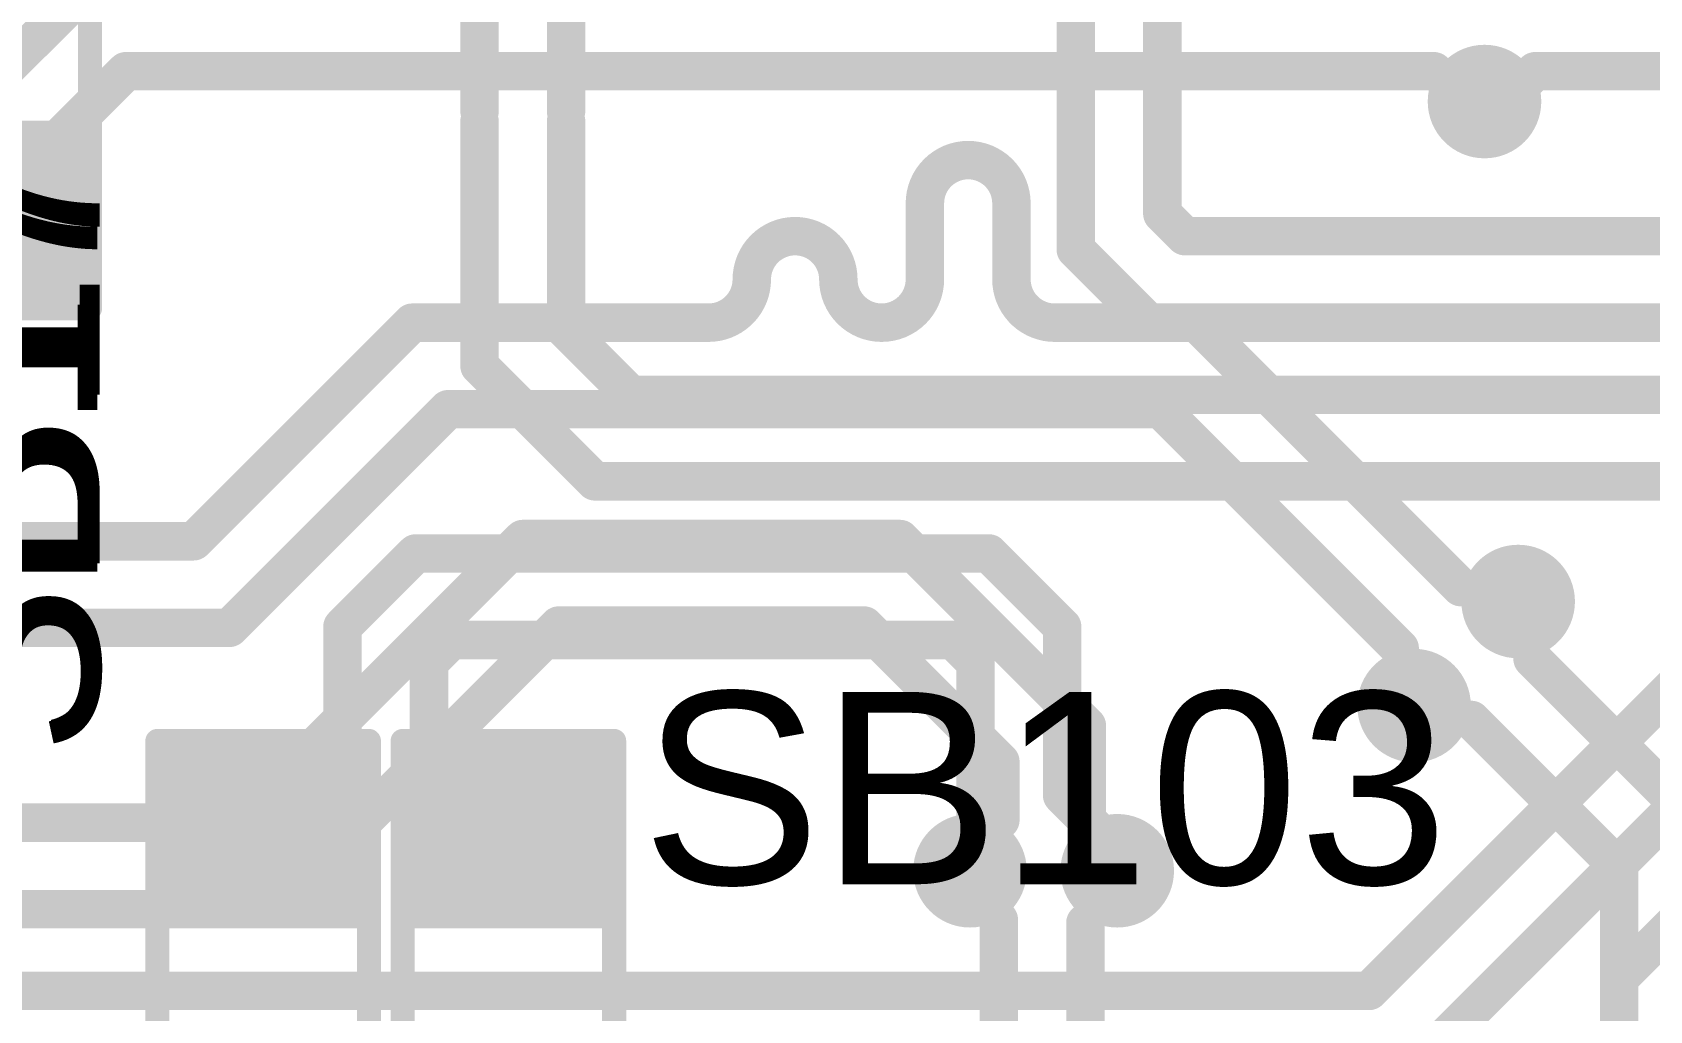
# Model space of a CAD drawing. Header units: millimetres. Extents: x -0.71 to 2.98, y -0.65 to 2.9.
# Drawn here: x 0.949 to 1.2853, y 0.7509 to 0.9544 of the extents above; entities that cross this region are included whole.
import ezdxf

# ---------------------------------------------------------------- set-up
doc = ezdxf.new("R2010")
doc.units = ezdxf.units.MM
doc.header["$MEASUREMENT"] = 0
for name, color, linetype in [('BottomLayer', 5, 'Continuous'), ('BottomSolder', 6, 'Continuous'), ('Mechanical2', 216, 'Continuous'), ('TopLayer', 1, 'Continuous'), ('TopOverlay', 2, 'Continuous'), ('TopPaste', 8, 'Continuous'), ('TopSolder', 216, 'Continuous'), ('ViaHoleLayer', 16, 'Continuous')]:
    doc.layers.add(name, color=color, linetype=linetype)
doc.styles.add('Arial', font='', dxfattribs={"height": 0.2})
doc.styles.get('Arial').set_extended_font_data('Arial')

# ---------------------------------------------------------------- blocks, each defined once
blk = doc.blocks.new('SOLDER_BRIDGE_43')
at = {"layer": 'TopLayer'}
for points in [[(-0.045, -0.0175), (-0.045, 0.0175), (-0.015, 0.0175), (-0.015, -0.0175)], [(0.015, -0.0175), (0.015, 0.0175), (0.045, 0.0175), (0.045, -0.0175)]]:
    blk.add_hatch(color=1, dxfattribs=at).paths.add_polyline_path(points)
at = {"layer": 'TopPaste'}
for points in [[(-0.045, -0.0175), (-0.045, 0.0175), (-0.015, 0.0175), (-0.015, -0.0175)], [(0.015, -0.0175), (0.015, 0.0175), (0.045, 0.0175), (0.045, -0.0175)]]:
    blk.add_hatch(color=8, dxfattribs=at).paths.add_polyline_path(points)
at = {"layer": 'TopSolder'}
for points in [[(-0.049, -0.0215), (-0.049, 0.0215), (-0.011, 0.0215), (-0.011, -0.0215)], [(0.011, -0.0215), (0.011, 0.0215), (0.049, 0.0215), (0.049, -0.0215)]]:
    blk.add_hatch(color=216, dxfattribs=at).paths.add_polyline_path(points)
at = {"layer": 'TopOverlay', "const_width": 0.005}
for points in [[(0.05, 0.022), (-0.05, 0.022)], [(-0.05, -0.022), (-0.05, 0.022)], [(0.05, -0.022), (0.05, 0.022)], [(0.05, -0.022), (-0.05, -0.022)]]:
    blk.add_lwpolyline(points, dxfattribs=at)
at = {"layer": 'TopOverlay', "const_width": 0.0025}
for points in [[(-0.05125, 0.022, 1), (-0.04875, 0.022, 1)], [(-0.05125, 0.022, 1), (-0.04875, 0.022, 1)], [(0.04875, 0.022, 1), (0.05125, 0.022, 1)], [(0.04875, 0.022, 1), (0.05125, 0.022, 1)], [(-0.05125, -0.022, 1), (-0.04875, -0.022, 1)], [(-0.05125, -0.022, 1), (-0.04875, -0.022, 1)], [(0.04875, -0.022, 1), (0.05125, -0.022, 1)], [(0.04875, -0.022, 1), (0.05125, -0.022, 1)]]:
    blk.add_lwpolyline(points, format="xyb", close=True, dxfattribs=at)
blk = doc.blocks.new('SOLDER_BRIDGE_45')
at = {"layer": 'TopLayer'}
for points in [[(-0.045, -0.0175), (-0.045, 0.0175), (-0.015, 0.0175), (-0.015, -0.0175)], [(0.015, -0.0175), (0.015, 0.0175), (0.045, 0.0175), (0.045, -0.0175)]]:
    blk.add_hatch(color=1, dxfattribs=at).paths.add_polyline_path(points)
at = {"layer": 'TopPaste'}
for points in [[(-0.045, -0.0175), (-0.045, 0.0175), (-0.015, 0.0175), (-0.015, -0.0175)], [(0.015, -0.0175), (0.015, 0.0175), (0.045, 0.0175), (0.045, -0.0175)]]:
    blk.add_hatch(color=8, dxfattribs=at).paths.add_polyline_path(points)
at = {"layer": 'TopSolder'}
for points in [[(-0.049, -0.0215), (-0.049, 0.0215), (-0.011, 0.0215), (-0.011, -0.0215)], [(0.011, -0.0215), (0.011, 0.0215), (0.049, 0.0215), (0.049, -0.0215)]]:
    blk.add_hatch(color=216, dxfattribs=at).paths.add_polyline_path(points)
at = {"layer": 'TopOverlay', "const_width": 0.005}
for points in [[(0.05, 0.022), (-0.05, 0.022)], [(-0.05, -0.022), (-0.05, 0.022)], [(0.05, -0.022), (0.05, 0.022)], [(0.05, -0.022), (-0.05, -0.022)]]:
    blk.add_lwpolyline(points, dxfattribs=at)
at = {"layer": 'TopOverlay', "const_width": 0.0025}
for points in [[(-0.05125, 0.022, 1), (-0.04875, 0.022, 1)], [(-0.05125, 0.022, 1), (-0.04875, 0.022, 1)], [(0.04875, 0.022, 1), (0.05125, 0.022, 1)], [(0.04875, 0.022, 1), (0.05125, 0.022, 1)], [(-0.05125, -0.022, 1), (-0.04875, -0.022, 1)], [(-0.05125, -0.022, 1), (-0.04875, -0.022, 1)], [(0.04875, -0.022, 1), (0.05125, -0.022, 1)], [(0.04875, -0.022, 1), (0.05125, -0.022, 1)]]:
    blk.add_lwpolyline(points, format="xyb", close=True, dxfattribs=at)
blk = doc.blocks.new('SOLDER_BRIDGE_278')
at = {"layer": 'TopLayer'}
for points in [[(-0.045, -0.0175), (-0.045, 0.0175), (-0.015, 0.0175), (-0.015, -0.0175)], [(0.015, -0.0175), (0.015, 0.0175), (0.045, 0.0175), (0.045, -0.0175)]]:
    blk.add_hatch(color=1, dxfattribs=at).paths.add_polyline_path(points)
at = {"layer": 'TopPaste'}
for points in [[(-0.045, -0.0175), (-0.045, 0.0175), (-0.015, 0.0175), (-0.015, -0.0175)], [(0.015, -0.0175), (0.015, 0.0175), (0.045, 0.0175), (0.045, -0.0175)]]:
    blk.add_hatch(color=8, dxfattribs=at).paths.add_polyline_path(points)
at = {"layer": 'TopSolder'}
for points in [[(-0.049, -0.0215), (-0.049, 0.0215), (-0.011, 0.0215), (-0.011, -0.0215)], [(0.011, -0.0215), (0.011, 0.0215), (0.049, 0.0215), (0.049, -0.0215)]]:
    blk.add_hatch(color=216, dxfattribs=at).paths.add_polyline_path(points)
at = {"layer": 'TopOverlay', "const_width": 0.005}
for points in [[(-0.05, 0.022), (-0.05, -0.022)], [(-0.05, 0.022), (0.05, 0.022)], [(0.05, 0.022), (0.05, -0.022)], [(-0.05, -0.022), (0.05, -0.022)]]:
    blk.add_lwpolyline(points, dxfattribs=at)
at = {"layer": 'TopOverlay', "const_width": 0.0025}
for points in [[(-0.05125, 0.022, 1), (-0.04875, 0.022, 1)], [(-0.05125, 0.022, 1), (-0.04875, 0.022, 1)], [(0.04875, 0.022, 1), (0.05125, 0.022, 1)], [(0.04875, 0.022, 1), (0.05125, 0.022, 1)], [(-0.05125, -0.022, 1), (-0.04875, -0.022, 1)], [(-0.05125, -0.022, 1), (-0.04875, -0.022, 1)], [(0.04875, -0.022, 1), (0.05125, -0.022, 1)], [(0.04875, -0.022, 1), (0.05125, -0.022, 1)]]:
    blk.add_lwpolyline(points, format="xyb", close=True, dxfattribs=at)
at = {"layer": 'TopOverlay'}
blk.add_text('SB17', height=0.038, dxfattribs=at).set_placement((-0.142828, -0.023544))

msp = doc.modelspace()

# ---------------------------------------------------------------- hatches: boundary and pattern name
at = {"layer": 'BottomLayer'}
h = msp.add_hatch(color=5, dxfattribs=at)
edge = h.paths.add_edge_path()
edge.add_arc((1.251, 0.94), 0.01181, 0, 360)
h = msp.add_hatch(color=5, dxfattribs=at)
edge = h.paths.add_edge_path()
edge.add_arc((1.258, 0.836), 0.01181, 0, 360)
h = msp.add_hatch(color=5, dxfattribs=at)
edge = h.paths.add_edge_path()
edge.add_arc((1.23635, 0.81435), 0.01181, 0, 360)
h = msp.add_hatch(color=5, dxfattribs=at)
edge = h.paths.add_edge_path()
edge.add_arc((1.144, 0.78), 0.01181, 0, 360)
h = msp.add_hatch(color=5, dxfattribs=at)
edge = h.paths.add_edge_path()
edge.add_arc((1.17462, 0.78), 0.01181, 0, 360)
at = {"layer": 'BottomSolder'}
h = msp.add_hatch(color=6, dxfattribs=at)
edge = h.paths.add_edge_path()
edge.add_arc((1.251, 0.94), 0.00791, 0, 360)
h = msp.add_hatch(color=6, dxfattribs=at)
edge = h.paths.add_edge_path()
edge.add_arc((1.258, 0.836), 0.00791, 0, 360)
h = msp.add_hatch(color=6, dxfattribs=at)
edge = h.paths.add_edge_path()
edge.add_arc((1.23635, 0.81435), 0.00791, 0, 360)
h = msp.add_hatch(color=6, dxfattribs=at)
edge = h.paths.add_edge_path()
edge.add_arc((1.144, 0.78), 0.00791, 0, 360)
h = msp.add_hatch(color=6, dxfattribs=at)
edge = h.paths.add_edge_path()
edge.add_arc((1.17462, 0.78), 0.00791, 0, 360)
at = {"layer": 'TopLayer'}
h = msp.add_hatch(color=1, dxfattribs=at)
edge = h.paths.add_edge_path()
edge.add_arc((1.251, 0.94), 0.01181, 0, 360)
h = msp.add_hatch(color=1, dxfattribs=at)
edge = h.paths.add_edge_path()
edge.add_arc((1.258, 0.836), 0.01181, 0, 360)
h = msp.add_hatch(color=1, dxfattribs=at)
edge = h.paths.add_edge_path()
edge.add_arc((1.23635, 0.81435), 0.01181, 0, 360)
h = msp.add_hatch(color=1, dxfattribs=at)
edge = h.paths.add_edge_path()
edge.add_arc((1.144, 0.78), 0.01181, 0, 360)
h = msp.add_hatch(color=1, dxfattribs=at)
edge = h.paths.add_edge_path()
edge.add_arc((1.17462, 0.78), 0.01181, 0, 360)
at = {"layer": 'TopSolder'}
h = msp.add_hatch(color=216, dxfattribs=at)
edge = h.paths.add_edge_path()
edge.add_arc((1.251, 0.94), 0.00791, 0, 360)
h = msp.add_hatch(color=216, dxfattribs=at)
edge = h.paths.add_edge_path()
edge.add_arc((1.258, 0.836), 0.00791, 0, 360)
h = msp.add_hatch(color=216, dxfattribs=at)
edge = h.paths.add_edge_path()
edge.add_arc((1.23635, 0.81435), 0.00791, 0, 360)
h = msp.add_hatch(color=216, dxfattribs=at)
edge = h.paths.add_edge_path()
edge.add_arc((1.144, 0.78), 0.00791, 0, 360)
h = msp.add_hatch(color=216, dxfattribs=at)
edge = h.paths.add_edge_path()
edge.add_arc((1.17462, 0.78), 0.00791, 0, 360)
at = {"layer": 'ViaHoleLayer'}
h = msp.add_hatch(color=16, dxfattribs=at)
edge = h.paths.add_edge_path()
edge.add_arc((1.251, 0.94), 0.00591, 0, 360)
h = msp.add_hatch(color=16, dxfattribs=at)
edge = h.paths.add_edge_path()
edge.add_arc((1.258, 0.836), 0.00591, 0, 360)
h = msp.add_hatch(color=16, dxfattribs=at)
edge = h.paths.add_edge_path()
edge.add_arc((1.23635, 0.81435), 0.00591, 0, 360)
h = msp.add_hatch(color=16, dxfattribs=at)
edge = h.paths.add_edge_path()
edge.add_arc((1.144, 0.78), 0.00591, 0, 360)
h = msp.add_hatch(color=16, dxfattribs=at)
edge = h.paths.add_edge_path()
edge.add_arc((1.17462, 0.78), 0.00591, 0, 360)

# ---------------------------------------------------------------- linework, layer by layer
at = {"layer": 'BottomLayer', "const_width": 0.008}
for points in [[(0.89996, 0.90326), (0.96102, 0.96431)], [(0.92997, 0.90781), (0.96847, 0.94631)], [(0.96847, 0.94631), (1.24046, 0.94631)], [(1.13462, 0.903), (1.13462, 0.91882)], [(1.15262, 0.903), (1.15262, 0.91882)], [(1.09862, 0.903), (1.09862, 0.903)], [(1.11662, 0.903), (1.11662, 0.903)], [(0.98253, 0.84853), (1.028, 0.894)], [(1.028, 0.894), (1.06, 0.894)], [(1.06, 0.894), (1.08962, 0.894)], [(1.16162, 0.894), (1.18362, 0.894)], [(1.18362, 0.894), (1.19107, 0.894)], [(1.19107, 0.894), (1.24609, 0.83899)], [(0.98999, 0.83053), (1.03546, 0.876)], [(1.03546, 0.876), (1.18362, 0.876)], [(1.18362, 0.876), (1.23336, 0.82626)], [(1.227, 0.755), (1.346, 0.874)], [(1.23873, 0.74127), (1.364, 0.86654)], [(0.72092, 0.84853), (0.98253, 0.84853)], [(0.99201, 0.79001), (1.051, 0.849)], [(1.051, 0.849), (1.12946, 0.849)], [(1.12946, 0.849), (1.16831, 0.81014)], [(0.71347, 0.83053), (0.98999, 0.83053)], [(0.99947, 0.77201), (1.05846, 0.831)], [(1.05846, 0.831), (1.122, 0.831)], [(1.122, 0.831), (1.15031, 0.80269)], [(1.16831, 0.79054), (1.16831, 0.81014)], [(1.15031, 0.79054), (1.15031, 0.80269)], [(1.279, 0.75758), (1.32142, 0.8)], [(0.65675, 0.79001), (0.99201, 0.79001)], [(1.144, 0.78423), (1.15031, 0.79054)], [(1.16831, 0.79054), (1.17462, 0.78423)], [(1.144, 0.78), (1.144, 0.78423)], [(1.17462, 0.78), (1.17462, 0.78423)], [(0.6493, 0.77201), (0.99947, 0.77201)], [(1.279, 0.74154), (1.279, 0.75758)], [(0.623, 0.755), (1.227, 0.755)]]:
    msp.add_lwpolyline(points, dxfattribs=at)
at = {"layer": 'BottomLayer', "const_width": 0.004}
for points in [[(0.96647, 0.94631, 1), (0.97047, 0.94631, 1)], [(0.96647, 0.94631, 1), (0.97047, 0.94631, 1)], [(1.23846, 0.94631, 1), (1.24246, 0.94631, 1)], [(1.13262, 0.91882, 1), (1.13662, 0.91882, 1)], [(1.13262, 0.91882, 1), (1.13662, 0.91882, 1)], [(1.15062, 0.91882, 1), (1.15462, 0.91882, 1)], [(1.15062, 0.91882, 1), (1.15462, 0.91882, 1)], [(1.09662, 0.903, 1), (1.10062, 0.903, 1)], [(1.09662, 0.903, 1), (1.10062, 0.903, 1)], [(1.09662, 0.903, 1), (1.10062, 0.903, 1)], [(1.09662, 0.903, 1), (1.10062, 0.903, 1)], [(1.11462, 0.903, 1), (1.11862, 0.903, 1)], [(1.11462, 0.903, 1), (1.11862, 0.903, 1)], [(1.11462, 0.903, 1), (1.11862, 0.903, 1)], [(1.11462, 0.903, 1), (1.11862, 0.903, 1)], [(1.13262, 0.903, 1), (1.13662, 0.903, 1)], [(1.13262, 0.903, 1), (1.13662, 0.903, 1)], [(1.15062, 0.903, 1), (1.15462, 0.903, 1)], [(1.15062, 0.903, 1), (1.15462, 0.903, 1)], [(1.026, 0.894, 1), (1.03, 0.894, 1)], [(1.026, 0.894, 1), (1.03, 0.894, 1)], [(1.058, 0.894, 1), (1.062, 0.894, 1)], [(1.058, 0.894, 1), (1.062, 0.894, 1)], [(1.08762, 0.894, 1), (1.09162, 0.894, 1)], [(1.08762, 0.894, 1), (1.09162, 0.894, 1)], [(1.15962, 0.894, 1), (1.16362, 0.894, 1)], [(1.15962, 0.894, 1), (1.16362, 0.894, 1)], [(1.18162, 0.894, 1), (1.18562, 0.894, 1)], [(1.18162, 0.894, 1), (1.18562, 0.894, 1)], [(1.18907, 0.894, 1), (1.19307, 0.894, 1)], [(1.18907, 0.894, 1), (1.19307, 0.894, 1)], [(1.03346, 0.876, 1), (1.03746, 0.876, 1)], [(1.03346, 0.876, 1), (1.03746, 0.876, 1)], [(1.18162, 0.876, 1), (1.18562, 0.876, 1)], [(1.18162, 0.876, 1), (1.18562, 0.876, 1)], [(0.98053, 0.84853, 1), (0.98453, 0.84853, 1)], [(0.98053, 0.84853, 1), (0.98453, 0.84853, 1)], [(1.049, 0.849, 1), (1.053, 0.849, 1)], [(1.049, 0.849, 1), (1.053, 0.849, 1)], [(1.12746, 0.849, 1), (1.13146, 0.849, 1)], [(1.12746, 0.849, 1), (1.13146, 0.849, 1)], [(1.24409, 0.83899, 1), (1.24809, 0.83899, 1)], [(0.98799, 0.83053, 1), (0.99199, 0.83053, 1)], [(0.98799, 0.83053, 1), (0.99199, 0.83053, 1)], [(1.05646, 0.831, 1), (1.06046, 0.831, 1)], [(1.05646, 0.831, 1), (1.06046, 0.831, 1)], [(1.12, 0.831, 1), (1.124, 0.831, 1)], [(1.12, 0.831, 1), (1.124, 0.831, 1)], [(1.23136, 0.82626, 1), (1.23536, 0.82626, 1)], [(1.16631, 0.81014, 1), (1.17031, 0.81014, 1)], [(1.16631, 0.81014, 1), (1.17031, 0.81014, 1)], [(1.14831, 0.80269, 1), (1.15231, 0.80269, 1)], [(1.14831, 0.80269, 1), (1.15231, 0.80269, 1)], [(0.99001, 0.79001, 1), (0.99401, 0.79001, 1)], [(0.99001, 0.79001, 1), (0.99401, 0.79001, 1)], [(1.14831, 0.79054, 1), (1.15231, 0.79054, 1)], [(1.14831, 0.79054, 1), (1.15231, 0.79054, 1)], [(1.16631, 0.79054, 1), (1.17031, 0.79054, 1)], [(1.16631, 0.79054, 1), (1.17031, 0.79054, 1)], [(1.142, 0.78423, 1), (1.146, 0.78423, 1)], [(1.142, 0.78423, 1), (1.146, 0.78423, 1)], [(1.17262, 0.78423, 1), (1.17662, 0.78423, 1)], [(1.17262, 0.78423, 1), (1.17662, 0.78423, 1)], [(1.142, 0.78, 1), (1.146, 0.78, 1)], [(1.17262, 0.78, 1), (1.17662, 0.78, 1)], [(0.99747, 0.77201, 1), (1.00147, 0.77201, 1)], [(0.99747, 0.77201, 1), (1.00147, 0.77201, 1)], [(1.277, 0.75758, 1), (1.281, 0.75758, 1)], [(1.277, 0.75758, 1), (1.281, 0.75758, 1)], [(1.225, 0.755, 1), (1.229, 0.755, 1)], [(1.225, 0.755, 1), (1.229, 0.755, 1)]]:
    msp.add_lwpolyline(points, format="xyb", close=True, dxfattribs=at)
at = {"layer": 'BottomLayer', "const_width": 0.008}
for points in [[(1.13462, 0.91882, -1), (1.15262, 0.91882)], [(1.09862, 0.903, -1), (1.11662, 0.903)], [(1.09862, 0.903, -0.414214), (1.08962, 0.894)], [(1.13462, 0.903, -1), (1.11662, 0.903)], [(1.16162, 0.894, -0.414214), (1.15262, 0.903)]]:
    msp.add_lwpolyline(points, format="xyb", dxfattribs=at)
at = {"layer": 'Mechanical2', "const_width": 0.01}
msp.add_lwpolyline([(2.97335, 1.12706, 1), (-0.56996, 1.12706, 1)], format="xyb", close=True, dxfattribs=at)
at = {"layer": 'TopLayer', "const_width": 0.008}
for points in [[(1.042, 0.938), (1.042, 1.0075)], [(1.06, 0.938), (1.06, 1.0075)], [(1.166, 0.90923), (1.166, 1.00631)], [(1.184, 0.91669), (1.184, 1.00631)], [(1.25523, 0.94), (1.26154, 0.94631)], [(1.26154, 0.94631), (1.43046, 0.94631)], [(1.251, 0.94), (1.25523, 0.94)], [(1.042, 0.885), (1.042, 0.9359)], [(1.06, 0.89246), (1.06, 0.9359)], [(1.184, 0.91669), (1.18869, 0.912)], [(1.18869, 0.912), (2.19038, 0.912)], [(1.166, 0.90923), (1.18123, 0.894)], [(1.06, 0.89246), (1.07346, 0.879)], [(1.18123, 0.894), (2.18293, 0.894)], [(1.042, 0.885), (1.066, 0.861)], [(1.07346, 0.879), (2.12846, 0.879)], [(1.066, 0.861), (1.61607, 0.861)], [(1.0135, 0.83077), (1.02873, 0.846)], [(1.02873, 0.846), (1.14793, 0.846)], [(1.14793, 0.846), (1.16316, 0.83077)], [(1.0135, 0.801), (1.0135, 0.83077)], [(1.16316, 0.79569), (1.16316, 0.83077)], [(1.0315, 0.82331), (1.03619, 0.828)], [(1.03619, 0.828), (1.14048, 0.828)], [(1.14048, 0.828), (1.14516, 0.82331)], [(1.26099, 0.82409), (1.27233, 0.81274)], [(1.0315, 0.801), (1.0315, 0.82331)], [(1.14516, 0.78116), (1.14516, 0.82331)], [(1.24826, 0.81136), (1.25433, 0.80529)], [(1.27233, 0.81274), (1.27233, 0.81274)], [(1.27233, 0.81274), (1.297, 0.78807)], [(1.25433, 0.80529), (1.279, 0.78062)], [(1.25433, 0.80529), (1.25433, 0.80529)], [(0.9995, 0.787), (1.0135, 0.801)], [(1.0315, 0.801), (1.0455, 0.787)], [(1.16316, 0.79569), (1.17462, 0.78423)], [(0.997, 0.787), (0.9995, 0.787)], [(1.0455, 0.787), (1.048, 0.787)], [(1.144, 0.78), (1.14516, 0.78116)], [(1.279, 0.74154), (1.279, 0.78062)], [(1.15, 0.69551), (1.15, 0.76977)], [(1.168, 0.68806), (1.168, 0.76915)]]:
    msp.add_lwpolyline(points, dxfattribs=at)
at = {"layer": 'TopLayer', "const_width": 0.004}
for points in [[(1.25954, 0.94631, 1), (1.26354, 0.94631, 1)], [(1.25954, 0.94631, 1), (1.26354, 0.94631, 1)], [(1.04, 0.938, 1), (1.044, 0.938, 1)], [(1.058, 0.938, 1), (1.062, 0.938, 1)], [(1.249, 0.94, 1), (1.253, 0.94, 1)], [(1.25323, 0.94, 1), (1.25723, 0.94, 1)], [(1.25323, 0.94, 1), (1.25723, 0.94, 1)], [(1.04, 0.9359, 1), (1.044, 0.9359, 1)], [(1.058, 0.9359, 1), (1.062, 0.9359, 1)], [(1.182, 0.91669, 1), (1.186, 0.91669, 1)], [(1.182, 0.91669, 1), (1.186, 0.91669, 1)], [(1.18669, 0.912, 1), (1.19069, 0.912, 1)], [(1.18669, 0.912, 1), (1.19069, 0.912, 1)], [(1.164, 0.90923, 1), (1.168, 0.90923, 1)], [(1.164, 0.90923, 1), (1.168, 0.90923, 1)], [(1.058, 0.89246, 1), (1.062, 0.89246, 1)], [(1.058, 0.89246, 1), (1.062, 0.89246, 1)], [(1.17923, 0.894, 1), (1.18323, 0.894, 1)], [(1.17923, 0.894, 1), (1.18323, 0.894, 1)], [(1.04, 0.885, 1), (1.044, 0.885, 1)], [(1.04, 0.885, 1), (1.044, 0.885, 1)], [(1.07146, 0.879, 1), (1.07546, 0.879, 1)], [(1.07146, 0.879, 1), (1.07546, 0.879, 1)], [(1.064, 0.861, 1), (1.068, 0.861, 1)], [(1.064, 0.861, 1), (1.068, 0.861, 1)], [(1.02673, 0.846, 1), (1.03073, 0.846, 1)], [(1.02673, 0.846, 1), (1.03073, 0.846, 1)], [(1.14593, 0.846, 1), (1.14993, 0.846, 1)], [(1.14593, 0.846, 1), (1.14993, 0.846, 1)], [(1.0115, 0.83077, 1), (1.0155, 0.83077, 1)], [(1.0115, 0.83077, 1), (1.0155, 0.83077, 1)], [(1.16116, 0.83077, 1), (1.16516, 0.83077, 1)], [(1.16116, 0.83077, 1), (1.16516, 0.83077, 1)], [(1.03419, 0.828, 1), (1.03819, 0.828, 1)], [(1.03419, 0.828, 1), (1.03819, 0.828, 1)], [(1.13848, 0.828, 1), (1.14248, 0.828, 1)], [(1.13848, 0.828, 1), (1.14248, 0.828, 1)], [(1.25899, 0.82409, 1), (1.26299, 0.82409, 1)], [(1.0295, 0.82331, 1), (1.0335, 0.82331, 1)], [(1.0295, 0.82331, 1), (1.0335, 0.82331, 1)], [(1.14316, 0.82331, 1), (1.14716, 0.82331, 1)], [(1.14316, 0.82331, 1), (1.14716, 0.82331, 1)], [(1.24626, 0.81136, 1), (1.25026, 0.81136, 1)], [(1.27033, 0.81274, 1), (1.27433, 0.81274, 1)], [(1.27033, 0.81274, 1), (1.27433, 0.81274, 1)], [(1.27033, 0.81274, 1), (1.27433, 0.81274, 1)], [(1.27033, 0.81274, 1), (1.27433, 0.81274, 1)], [(1.25233, 0.80529, 1), (1.25633, 0.80529, 1)], [(1.25233, 0.80529, 1), (1.25633, 0.80529, 1)], [(1.25233, 0.80529, 1), (1.25633, 0.80529, 1)], [(1.25233, 0.80529, 1), (1.25633, 0.80529, 1)], [(1.0115, 0.801, 1), (1.0155, 0.801, 1)], [(1.0115, 0.801, 1), (1.0155, 0.801, 1)], [(1.0295, 0.801, 1), (1.0335, 0.801, 1)], [(1.0295, 0.801, 1), (1.0335, 0.801, 1)], [(1.16116, 0.79569, 1), (1.16516, 0.79569, 1)], [(1.16116, 0.79569, 1), (1.16516, 0.79569, 1)], [(0.995, 0.787, 1), (0.999, 0.787, 1)], [(0.9975, 0.787, 1), (1.0015, 0.787, 1)], [(0.9975, 0.787, 1), (1.0015, 0.787, 1)], [(1.0435, 0.787, 1), (1.0475, 0.787, 1)], [(1.0435, 0.787, 1), (1.0475, 0.787, 1)], [(1.046, 0.787, 1), (1.05, 0.787, 1)], [(1.17262, 0.78423, 1), (1.17662, 0.78423, 1)], [(1.142, 0.78, 1), (1.146, 0.78, 1)], [(1.14316, 0.78116, 1), (1.14716, 0.78116, 1)], [(1.14316, 0.78116, 1), (1.14716, 0.78116, 1)], [(1.277, 0.78062, 1), (1.281, 0.78062, 1)], [(1.277, 0.78062, 1), (1.281, 0.78062, 1)], [(1.148, 0.76977, 1), (1.152, 0.76977, 1)], [(1.166, 0.76915, 1), (1.17, 0.76915, 1)]]:
    msp.add_lwpolyline(points, format="xyb", close=True, dxfattribs=at)

# ---------------------------------------------------------------- block references
for name, p, rotation in [('SOLDER_BRIDGE_278', (0.939, 0.947), 90), ('SOLDER_BRIDGE_43', (0.997, 0.757), 270), ('SOLDER_BRIDGE_45', (1.048, 0.757), 270)]:
    msp.add_blockref(name, p, dxfattribs=dict(rotation=rotation))

# ---------------------------------------------------------------- texts
at = {"layer": 'TopOverlay', "style": 'Arial'}
msp.add_text('SB17', height=0.038, rotation=90, dxfattribs=at).set_placement((0.963, 0.80417))
msp.add_text('SB103', height=0.04, dxfattribs=at).set_placement((1.0757, 0.7772))

doc.saveas('drawing.dxf')
